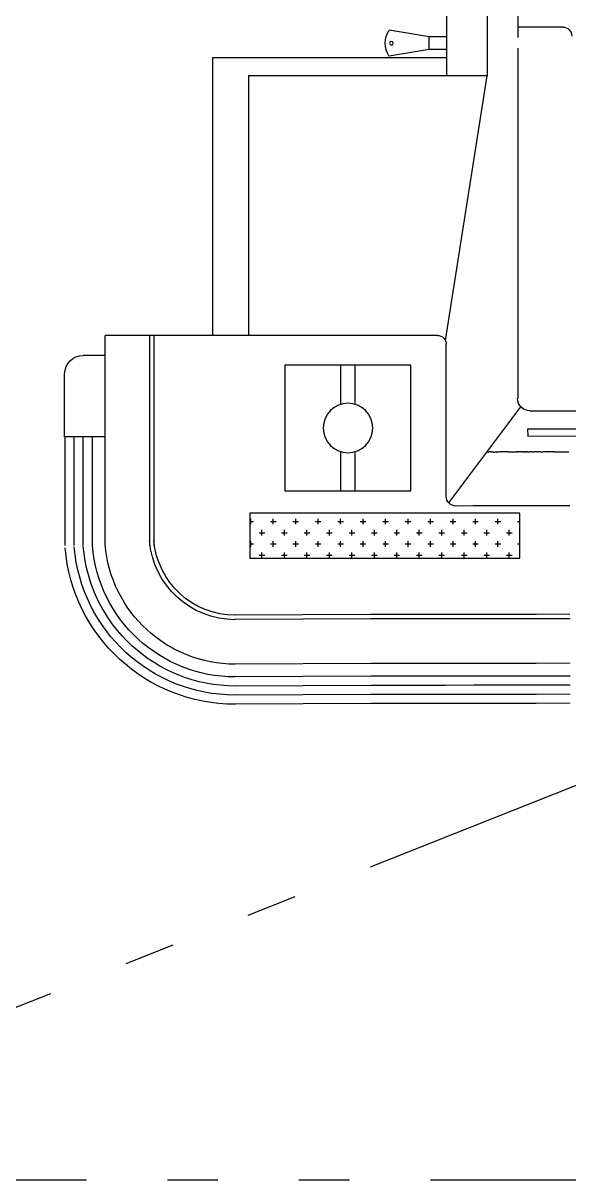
# Model space of a CAD drawing. Extents: x 1551 to 113148, y -1700 to 77018.
# Drawn here: x 10492 to 11166, y 28023 to 29453 of the extents above; entities that cross this region are included whole.
import ezdxf

# ---------------------------------------------------------------- set-up
doc = ezdxf.new("R2010")
doc.units = 0
doc.header["$LTSCALE"] = 500
doc.header["$MEASUREMENT"] = 0
doc.linetypes.add('DASHED', pattern=[0.75, 0.5, -0.25])
doc.linetypes.add('PHANTOM', pattern=[2.1, 1.25, -0.2, 0.125, -0.2, 0.125, -0.2])
doc.layers.get('0').update_dxf_attribs({"linetype": 'CONTINUOUS'})

# ---------------------------------------------------------------- blocks, each defined once
blk = doc.blocks.new('cont')
at = {"linetype": 'PHANTOM'}
blk.add_line((225402.8, 143408.7), (231452.8, 145808.7), dxfattribs=at)
blk.add_lwpolyline([(225402.8, 143408.7), (231452.8, 143408.7), (231452.8, 145808.7), (225402.8, 145808.7)], close=True, dxfattribs=at)
blk = doc.blocks.new('A$C02E15517')
at = {"color": 0, "linetype": 'ByBlock', "lineweight": -2}
for p, q in [((-386.9, 1137.2), (-554.3, 1138)), ((-295, 1137.2), (-386.9, 1137.2)), ((-259.8, 1137.1), (-295, 1137.2)), ((-182.7, 1137.1), (-259.8, 1137.1)), ((-140.8, 1137), (-182.7, 1137.1)), ((-386.9, 1126), (-554.4, 1126.8)), ((-386.9, 1114.8), (-554.4, 1115.6)), ((-295, 1126), (-386.9, 1126)), ((-259.8, 1125.9), (-295, 1126)), ((-182.7, 1125.9), (-259.8, 1125.9)), ((-140.8, 1125.8), (-182.7, 1125.9)), ((-387, 1103.6), (-554.5, 1104.4)), ((-295.1, 1103.6), (-387, 1103.6)), ((-295.1, 1114.8), (-386.9, 1114.8)), ((-259.8, 1114.7), (-295.1, 1114.8)), ((-259.8, 1103.4), (-295.1, 1103.6)), ((-182.7, 1114.7), (-259.8, 1114.7)), ((-182.7, 1103.4), (-259.8, 1103.4)), ((-140.8, 1114.5), (-182.7, 1114.7)), ((-140.8, 1103.3), (-182.7, 1103.4)), ((-387, 1087.7), (-554.6, 1088.5)), ((-295.1, 1087.7), (-387, 1087.7)), ((-259.9, 1087.6), (-295.1, 1087.7)), ((-182.7, 1087.6), (-259.9, 1087.6)), ((-140.9, 1087.5), (-182.7, 1087.6)), ((-387.1, 1032.7), (-554.8, 1033.5)), ((-295.2, 1032.7), (-387.1, 1032.7)), ((-260, 1032.6), (-295.2, 1032.7)), ((-182.8, 1032.6), (-260, 1032.6)), ((-140.9, 1032.5), (-182.8, 1032.6)), ((-387.2, 1027.2), (-554.8, 1028)), ((-295.2, 1027.2), (-387.2, 1027.2)), ((-260, 1027.1), (-295.2, 1027.2)), ((-182.8, 1027.1), (-260, 1027.1)), ((-141, 1027), (-182.8, 1027.1)), ((-536.4, 957.6), (-203.1, 957.6)), ((-536.4, 902), (-536.4, 957.6)), ((-525, 953.9), (-518, 953.9)), ((-521.5, 957.4), (-521.5, 950.4)), ((-497.2, 953.9), (-490.3, 953.9)), ((-493.7, 957.4), (-493.7, 950.4)), ((-469.4, 953.9), (-462.5, 953.9)), ((-465.9, 957.4), (-465.9, 950.4)), ((-441.6, 953.9), (-434.7, 953.9)), ((-438.2, 957.4), (-438.2, 950.4)), ((-413.9, 953.9), (-406.9, 953.9)), ((-410.4, 957.4), (-410.4, 950.4)), ((-386.1, 953.9), (-379.1, 953.9)), ((-382.6, 957.4), (-382.6, 950.4)), ((-358.3, 953.9), (-351.4, 953.9)), ((-354.8, 957.4), (-354.8, 950.4)), ((-330.5, 953.9), (-323.6, 953.9)), ((-327.1, 957.4), (-327.1, 950.4)), ((-302.8, 953.9), (-295.8, 953.9)), ((-299.3, 957.4), (-299.3, 950.4)), ((-275, 953.9), (-268, 953.9)), ((-271.5, 957.4), (-271.5, 950.4)), ((-247.2, 953.9), (-240.3, 953.9)), ((-243.7, 957.4), (-243.7, 950.4)), ((-219.4, 953.9), (-212.5, 953.9)), ((-216, 957.4), (-216, 950.4)), ((-203.1, 957.6), (-203.1, 902)), ((-764.6, 941.9), (-764.6, 807.4)), ((-753.4, 941.9), (-753.4, 807.4)), ((-742.2, 941.9), (-742.2, 807.4)), ((-731, 941.9), (-731, 807.4)), ((-715.1, 941.9), (-715.1, 682.3)), ((-660.1, 941.9), (-660.1, 682.3)), ((-654.6, 941.9), (-654.6, 682.3)), ((-536.4, 940), (-531.9, 940)), ((-535.4, 943.5), (-535.4, 936.5)), ((-521.5, 929.6), (-521.5, 922.6)), ((-511.1, 940), (-504.1, 940)), ((-507.6, 943.5), (-507.6, 936.5)), ((-493.7, 929.6), (-493.7, 922.6)), ((-483.3, 940), (-476.4, 940)), ((-479.8, 943.5), (-479.8, 936.5)), ((-465.9, 929.6), (-465.9, 922.6)), ((-455.5, 940), (-448.6, 940)), ((-452.1, 943.5), (-452.1, 936.5)), ((-438.2, 929.6), (-438.2, 922.6)), ((-427.8, 940), (-420.8, 940)), ((-424.3, 943.5), (-424.3, 936.5)), ((-410.4, 929.6), (-410.4, 922.6)), ((-400, 940), (-393, 940)), ((-396.5, 943.5), (-396.5, 936.5)), ((-382.6, 929.6), (-382.6, 922.6)), ((-372.2, 940), (-365.3, 940)), ((-368.7, 943.5), (-368.7, 936.5)), ((-354.8, 929.6), (-354.8, 922.6)), ((-344.4, 940), (-337.5, 940)), ((-341, 943.5), (-341, 936.5)), ((-327.1, 929.6), (-327.1, 922.6)), ((-316.7, 940), (-309.7, 940)), ((-313.2, 943.5), (-313.2, 936.5)), ((-299.3, 929.6), (-299.3, 922.6)), ((-288.9, 940), (-281.9, 940)), ((-285.4, 943.5), (-285.4, 936.5)), ((-271.5, 929.6), (-271.5, 922.6)), ((-261.1, 940), (-254.2, 940)), ((-257.6, 943.5), (-257.6, 936.5)), ((-243.7, 929.6), (-243.7, 922.6)), ((-233.3, 940), (-226.4, 940)), ((-229.9, 943.5), (-229.9, 936.5)), ((-216, 929.6), (-216, 922.6)), ((-205.6, 940), (-203.1, 940)), ((-535.4, 915.7), (-535.4, 908.8)), ((-525, 926.1), (-518, 926.1)), ((-507.6, 915.7), (-507.6, 908.8)), ((-497.2, 926.1), (-490.3, 926.1)), ((-479.8, 915.7), (-479.8, 908.8)), ((-469.4, 926.1), (-462.5, 926.1)), ((-452.1, 915.7), (-452.1, 908.8)), ((-441.6, 926.1), (-434.7, 926.1)), ((-424.3, 915.7), (-424.3, 908.8)), ((-413.9, 926.1), (-406.9, 926.1)), ((-396.5, 915.7), (-396.5, 908.8)), ((-386.1, 926.1), (-379.1, 926.1)), ((-368.7, 915.7), (-368.7, 908.8)), ((-358.3, 926.1), (-351.4, 926.1)), ((-341, 915.7), (-341, 908.8)), ((-330.5, 926.1), (-323.6, 926.1)), ((-313.2, 915.7), (-313.2, 908.8)), ((-302.8, 926.1), (-295.8, 926.1)), ((-285.4, 915.7), (-285.4, 908.8)), ((-275, 926.1), (-268, 926.1)), ((-257.6, 915.7), (-257.6, 908.8)), ((-247.2, 926.1), (-240.3, 926.1)), ((-229.9, 915.7), (-229.9, 908.8)), ((-219.4, 926.1), (-212.5, 926.1)), ((-536.4, 912.2), (-531.9, 912.2)), ((-203.1, 902), (-536.4, 902)), ((-511.1, 912.2), (-504.1, 912.2)), ((-483.3, 912.2), (-476.4, 912.2)), ((-455.5, 912.2), (-448.6, 912.2)), ((-427.8, 912.2), (-420.8, 912.2)), ((-400, 912.2), (-393, 912.2)), ((-372.2, 912.2), (-365.3, 912.2)), ((-344.4, 912.2), (-337.5, 912.2)), ((-316.7, 912.2), (-309.7, 912.2)), ((-288.9, 912.2), (-281.9, 912.2)), ((-261.1, 912.2), (-254.2, 912.2)), ((-233.3, 912.2), (-226.4, 912.2)), ((-205.6, 912.2), (-203.1, 912.2)), ((-290.7, 889.1), (-201.7, 770.4)), ((-260.3, 893), (-281.7, 893.1)), ((-222.6, 893), (-260.3, 893)), ((-183, 893), (-222.6, 893)), ((-141.2, 892.9), (-183, 893)), ((-493, 874.4), (-337.5, 874.5)), ((-493, 718.9), (-493, 874.4)), ((-424.1, 874.4), (-424.1, 825.9)), ((-406.4, 874.4), (-406.3, 825.9)), ((-337.5, 874.5), (-337.4, 718.9)), ((-293.7, 881.1), (-293.7, 693.4)), ((-238, 826.3), (-240.7, 826.3)), ((-225.7, 826.3), (-227.8, 826.3)), ((-222.6, 826.3), (-225.5, 826.3)), ((-219.6, 826.3), (-222.6, 826.3)), ((-164.7, 826.3), (-167.3, 826.3)), ((-162.1, 826.3), (-164.7, 826.3)), ((-159.7, 826.3), (-161.9, 826.3)), ((-715.1, 807.4), (-765.2, 807.4)), ((-765.2, 807.4), (-765.2, 729.7)), ((-193.3, 797.9), (-193.2, 806.8)), ((-193.2, 806.8), (451.2, 804)), ((-193.3, 797.9), (451.1, 795.1)), ((-190.4, 775.5), (65.9, 775.5)), ((-424.1, 767.4), (-424.1, 718.9)), ((-406.3, 767.4), (-406.3, 718.9)), ((-205.5, 327.3), (-205.5, 760.3)), ((-337.4, 718.9), (-493, 718.9)), ((-715.1, 706.9), (-742.4, 706.9)), ((-294.7, 688.7), (-243.3, 361.2)), ((-304.8, 682.3), (-715.1, 682.3)), ((-582.6, 339), (-582.6, 682.3)), ((-538.1, 361.2), (-538.1, 682.3)), ((-243.3, 361.2), (-538.1, 361.2)), ((-293.3, 134.1), (-293.3, 361.2)), ((-243.3, 122.6), (-243.3, 361.2)), ((-293.3, 339), (-582.6, 339)), ((-314.8, 329), (-364.5, 337.2)), ((-293.3, 329), (-314.8, 329)), ((-314.8, 329), (-314.8, 313.2)), ((-314.8, 313.2), (-364.5, 304.9)), ((-293.3, 313.2), (-314.8, 313.2)), ((-205.5, 272.2), (-205.5, 314.1)), ((-149.9, 301.1), (-205.5, 301.1))]:
    blk.add_line(p, q, dxfattribs=at)
for centre, radius in [((-415.2, 796.7), 30.6), ((-361.5, 321.1), 2.28)]:
    blk.add_circle(centre, radius, dxfattribs=at)
for centre, radius, start, end in [((-554.5, 927.3), 210.8, 90, 175.2916), ((-554.5, 927.3), 199.5, 90, 175.2916), ((-554.5, 927.3), 188.3, 90, 175.2916), ((-554.5, 927.3), 177.1, 90, 175.2916), ((-554.5, 927.3), 161.3, 90, 175.2916), ((-554.5, 927.3), 106.3, 90, 175.2916), ((-554.5, 927.3), 100.8, 90, 175.2916), ((-281.8, 881.1), 12, 89.7821, 179.9999), ((-229.6, 24661.9), 23835.5, 269.9663, 269.97092), ((-238.4, 7305.8), 6479.5, 269.97092, 269.97978), ((-229.3, 31405.9), 30579.6, 269.98366, 269.98784), ((-230.9, 24199.6), 23373.2, 269.98784, 269.99262), ((-225, 69459.6), 68633.3, 269.992623, 269.99397), ((-231.2, 10668.5), 9842.1, 269.99397, 269.99753), ((-225.3, 148314.8), 147488.5, 269.997527, 269.998238), ((-224.4, 178007.3), 177181, 269.998238, 269.998887), ((-225.4, 17153.5), 16327.2, 269.99895, 269.99963), ((-219.7, -19075.2), 19901.5, 89.99823, 89.99963), ((-226.5, -238484.5), 239310.8, 89.997823, 89.998227), ((-220.7, -84625.9), 85452.3, 89.996685, 89.997823), ((-221.2, -93348.4), 94174.8, 89.995601, 89.996685), ((-216.8, -35924.2), 36750.6, 89.99422, 89.9956), ((-221.1, -78886.7), 79713.1, 89.993286, 89.994222), ((-216.5, -39205.8), 40032.2, 89.9911, 89.99329), ((-218.4, -51700.9), 52527.3, 89.9892, 89.9911), ((-214.3, -29936.4), 30762.8, 89.98726, 89.9892), ((-217.3, -43365.8), 44192.1, 89.98565, 89.98726), ((-213.2, -27135.6), 27962, 89.98273, 89.98565), ((-215.4, -34195.3), 35021.6, 89.98011, 89.98273), ((-211.4, -22818.3), 23644.6, 89.97747, 89.98011), ((-214, -29537.3), 30363.6, 89.97515, 89.97747), ((-210.2, -20698.8), 21525.2, 89.97151, 89.97515), ((-212.4, -25184.8), 26011.1, 89.96819, 89.97151), ((-208.7, -18453.1), 19279.5, 89.96487, 89.96819), ((-211, -22242.9), 23069.2, 89.96182, 89.96487), ((-207.4, -16731.3), 17557.7, 89.95752, 89.96182), ((-210.1, -20494.4), 21320.7, 89.95362, 89.95752), ((-206.4, -15865.8), 16692.2, 89.94958, 89.95362), ((-207.9, -17513.9), 18340.3, 89.94572, 89.94958), ((-204.3, -13754.2), 14580.5, 89.94084, 89.94572), ((-209, -18306.4), 19132.7, 89.93659, 89.94084), ((-205.3, -14979.7), 15806.1, 89.93174, 89.93659), ((-203.4, -13353.2), 14179.6, 89.92662, 89.93174), ((-202.6, -12743.2), 13569.5, 89.92157, 89.92662), ((-205.1, -14561.3), 15387.6, 89.91683, 89.92157), ((-208.5, -16943.5), 17769.8, 89.9121, 89.91683), ((-201.7, -12459), 13285.4, 89.90663, 89.9121), ((-211, -18207.5), 19033.8, 89.90294, 89.90663), ((-206.9, -15779.4), 16605.7, 89.89899, 89.90294), ((-228, -27734.6), 28561, 89.89557, 89.89899), ((-209.3, -17466.8), 18293.2, 89.89129, 89.89557), ((-246, -36809.8), 37636.1, 89.88945, 89.89129), ((-209.5, -17898.5), 18724.8, 89.88683, 89.88945), ((-268.6, -47805.1), 48631.5, 89.88472, 89.88683), ((-246, -36587.3), 37413.6, 89.88232, 89.88472), ((-433.5, -127906.2), 128732.8, 89.881683, 89.882318), ((-187.9, -8951.3), 9777.7, 89.87938, 89.88168), ((-110.5, 25323.1), 24496.9, 269.87938, 269.87995), ((314.9, 227433.2), 226607.5, 269.88001, 269.880378), ((251.1, 196899.6), 196073.7, 269.880378, 269.880773), ((-132.8, 12370.3), 11544, 269.88077, 269.88326), ((12.1, 83518.3), 82692.2, 269.883264, 269.884195), ((-99.3, 28374.9), 27548.7, 269.8842, 269.88739), ((-70.9, 42820.6), 41994.4, 269.88739, 269.88998), ((-111.1, 21886.3), 21060.1, 269.88998, 269.89272), ((-91.6, 32338.6), 31512.4, 269.89272, 269.89495), ((-117.7, 18077.5), 17251.3, 269.89495, 269.89942), ((-97.6, 29543.5), 28717.3, 269.89942, 269.90288), ((-116, 18667.8), 17841.5, 269.90288, 269.90714), ((-116.9, 18114.3), 17288.1, 269.90714, 269.91147), ((-122.7, 14382.5), 13556.3, 269.91147, 269.91679), ((-190.4, 760.3), 15.2, 90, 180), ((-742.4, 729.7), 22.8, 180, 270), ((-304.8, 693.4), 11.1, 270, 0), ((-338.4, 321.1), 30.7, 148.183, 211.817), ((-149.9, 312.2), 11.1, 270, 0)]:
    blk.add_arc(centre, radius, start, end, dxfattribs=at)
blk = doc.blocks.new('arb båt')
at = {"xscale": -1, "rotation": 180}
blk.add_blockref('A$C02E15517', (-13752.8, 82939), dxfattribs=at)

msp = doc.modelspace()

# ---------------------------------------------------------------- block references
msp.add_blockref('arb båt', (25060.975, -53190.236))
at = {"linetype": 'DASHED'}
msp.add_blockref('cont', (-215457.913, -115386.024), dxfattribs=at)

doc.saveas('drawing.dxf')
